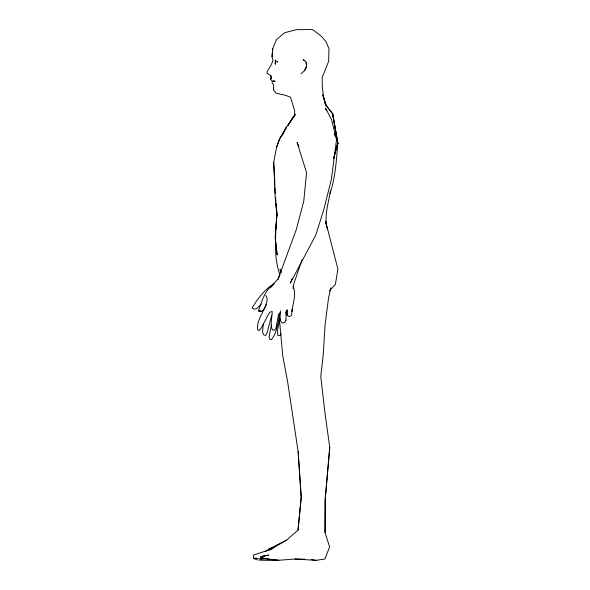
<?xml version="1.0" encoding="UTF-8"?>
<svg xmlns="http://www.w3.org/2000/svg" width="590" height="590" viewBox="0 0 590 590"><rect width="100%" height="100%" fill="white"/><g stroke="black" fill="none" stroke-linecap="round" stroke-linejoin="round"><path stroke-width="0.89" d="M259.143 560.146L275.523 560.5L295.015 559.04L316.019 560.338L324.913 559.025L329.589 546.996L325.046 532.49L325.164 499.678L329.751 447.404L324.847 412.012L320.776 376.494L323.187 355.173L325.053 325.031L328.564 297.884L330.835 287.809M325.046 532.49L325.201 499.686L329.751 447.404M293.097 286.379C297.168 295.752 291.667 305.214 291.748 314.765L291.143 315.702L289.174 316.653L286.998 315.031L286.32 313.445L286.659 312.28L286.32 313.445M276.076 203.631L277.138 215.534L275.117 196.758L274.63 177.774M275.832 231.841C275.191 246.045 274.903 260.883 279.837 274.387M275.995 229.134L276.798 215.586L275.958 203.646M273.694 162.162L274.645 181.381L273.694 162.154L276.599 147.22L279.527 139.085L286.475 127.152L295.553 114.224L292.411 118.059L287.942 125.404L294.491 115.478M275.301 236.627L276.798 215.586L275.169 237.556L277.145 254.895L275.338 238.456M272.093 56.751L272.757 48.764L276.459 39.574L284.741 32.701L296.328 29.677L312.567 29.5L321.285 36.189L326.181 41.971L328.984 48.867L328.623 61.308L322.192 77.511L322.265 86.31L323.416 96.133L324.965 103.206M333.638 158.622L337.775 143.186C336.47 160.163 335.371 177.332 330.017 193.616C327.782 205.335 324.043 217.533 327.457 229.385M286.268 311.431C285.162 314.986 287.323 319.006 284.97 322.214L282.507 323.106L280.597 321.056L280.073 317.361L280.405 310.849M269.173 550.19L286.526 540.167L298.016 530.211L301.188 497.473L298.134 451.586L287.625 381.73L282.75 355.984L279.166 316.646L279.549 313.024M298.016 530.211L301.247 497.466L298.134 451.586M272.757 48.764L271.997 56.293L272.949 60.785L271.024 65.225L266.968 71.943L267.218 73.485L270.788 75.535L271.275 77.902L270.81 78.817L271.252 77.843L270.788 75.535M330.017 193.616L330.356 190.924M286.629 312.368L286.755 311.395L287.714 311.137M263.324 324.072L262.521 331.927L263.76 334.855L265.677 335.467L267.204 332.517L271.673 315.296M272.337 81.029L272.086 82.725L273.62 84.953L273.406 89.872L276.304 93.279L285.597 95.337L290.538 97.232L294.735 110.942L294.403 115.64L292.411 118.059M279.173 317.59C277.411 325.083 276.371 333.807 271.326 339.774L269.63 339.176L269.07 336.669L271.577 324.714M293.038 288.488L293.916 283.495L301.977 259.961M286.401 311.011L286.032 312.766L287.138 309.78L286.379 310.76L287.404 311.328L287.175 315.237L287.566 313.482M275.235 59.841L275.604 64.273C274.188 63.167 276.732 60.696 275.228 63.388L275.301 62.164L275.604 62.901M279.918 318.792L277.654 329.633L277.654 335.223L279.83 335.688L281.275 333.726M333.549 158.688L337.768 143.237L332.671 113.818L325.422 104.511L326.69 106.495L322.774 94.784L323.836 99.046M337.067 145.767L337.775 143.186M337.119 146.438L337.768 143.237M277.197 62.459L277.507 61.456M278.03 279.549L279.867 274.335M276.599 147.22L279.52 139.122L286.475 127.152L282.455 135.147M306.365 66.441L304.381 70.77L301.003 73.757M265.419 306.785L266.385 304.396M292.146 278.849L290.339 283.089L315.856 234.886L323.836 209.502L331.41 179.095L336.507 139.727L331.514 119.497L325.518 108.132L326.388 110.684M271.275 77.902L270.419 79.303L272.219 80.955M265.013 307.427L263.391 310.001L261.518 311.402L260.618 311.69L258.368 311.011C261.931 301.313 264.74 289.897 273.974 283.982L270.124 287.876L278.207 278.76L296.187 229.938L303.732 201.301L306.557 172.722L297.087 142.323L298.968 146.519M304.381 70.77L305.996 68.388L306.734 65.571L305.959 61.744L303.179 59.45L304.352 60.792M261.23 304.093L257.107 308.319L254.674 309.19L252.129 308.01C257.579 298.688 264.409 289.727 273.679 283.864M329.397 290.914L335.422 284.299L337.864 268.996L325.577 221.257L326.277 224.834M280.228 312.892L278.539 314.205L275.913 328.66L274.166 330.297L272.403 329.862C269.785 324.109 272.248 317.56 272.197 311.52L270.006 312.125L268.509 314.197L261.355 327.944L259.084 330.518L257.461 329.53C256.458 318.342 266.569 309.573 267.174 298.555L265.876 295.443M265.707 551.466L269.239 548.811L286.526 540.167M260.647 558.096L278.775 560.345L265.338 558.767L261.318 559.165L260.758 556.746L268.708 555.087L265.625 555.419L261.79 558.074L261.318 559.165L254.541 558.199L256.274 558.125M272.418 548.796L253.427 555.094L253.53 558.546L257.395 559.999M260.758 556.746L265.625 555.419M269.239 548.811L274.542 547.55M275.183 81.339L273.399 81.376M274.778 81.007L273.435 80.705M295.015 559.04L304.964 559.202M275.648 60.593L275.449 60.917L277.418 61.574M311.564 559.6L316.019 560.338M325.982 105.219L332.686 113.796L337.871 143.849L332.686 113.796M325.85 105.168L326.69 106.495M281.054 271.931L280.066 269.438L281.238 272.691M334.213 133.635L335.076 136.179M324.264 100.75L324.906 103.302M285.818 320.009L285.87 320.569M275.825 200.88L275.501 197.222L275.825 201.81M274.387 182.244L274.645 185.769M274.778 187.524L275.235 193.697M306.107 62.798L306.24 64.62M292.043 309.285L292.043 311.601M261.518 311.402L259.556 310.864L261.518 311.402"/></g></svg>
